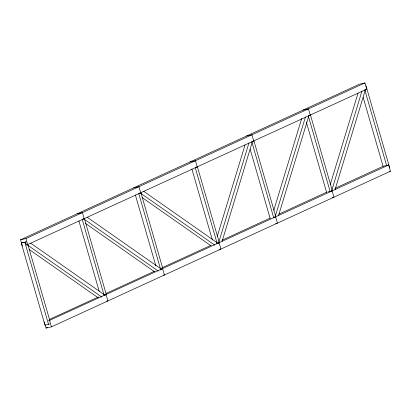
<?xml version="1.0" encoding="UTF-8"?>
<svg xmlns="http://www.w3.org/2000/svg" width="411" height="411" viewBox="0 0 411 411"><rect width="100%" height="100%" fill="white"/><g stroke="black" fill="none" stroke-linecap="round" stroke-linejoin="round"><path stroke-width="0.62" d="M25.934 241.601L25.749 243.81L101.748 297.014M217.265 236.376L245.043 144.939M218.565 242.952L248.953 142.92M222.089 241.355L252.477 141.322M273.767 210.442L301.736 118.383M275.067 217.013L305.46 116.981M278.591 215.421L308.985 115.383M330.274 184.503L358.053 93.061M331.574 191.079L361.968 91.042M335.099 189.481L365.492 89.449M22.348 245.994L20.55 239.757L359.584 84.137L364.958 82.93L366.761 89.172L26.535 245.059M20.55 239.757L25.929 238.555L364.958 82.93M49.597 323.95L44.999 325.229L21.31 243.153L23.432 242.182M21.31 243.153L25.908 241.879M49.484 319.424L98.414 296.963M105.987 293.49L154.921 271.024M161.913 267.818L211.424 245.09M221.909 240.276L270.258 218.082M278.997 214.074L326.766 192.148M334.924 188.402L383.273 166.208M48.421 320.893L388.652 165.006L390.45 171.243L51.416 326.863L46.042 328.07L44.239 321.828M46.042 328.07L47.789 327.264M303.077 110.071L308.456 108.869L310.259 115.106L309.062 115.373M246.569 136.01L251.948 134.808L253.746 141.045L252.554 141.312M190.067 161.944L195.446 160.742L197.244 166.979L196.047 167.246M133.56 187.884L138.939 186.676L140.742 192.918L139.545 193.185M77.052 213.818L82.431 212.615L84.234 218.852L83.037 219.12M383.869 166.075L388.652 165.006M389.253 171.51L390.45 171.243M327.963 191.88L332.145 190.945L333.948 197.182L332.155 197.583M273.248 217.414L275.637 216.88L277.44 223.116L275.647 223.517M216.746 243.353L219.135 242.819L220.933 249.056L219.14 249.456M160.239 269.287L162.628 268.753L164.431 274.99L163.234 275.257M104.327 295.093L106.12 294.692L107.923 300.929L106.726 301.196M143.799 191.372L218.226 243.476M140.331 193.036L214.758 245.141M142.036 197.496L210.694 245.562M87.291 217.311L161.723 269.411M83.823 218.976L158.256 271.075M85.524 223.435L154.716 271.866M30.789 243.245L105.216 295.35M29.022 249.374L98.208 297.805M366.001 85.771L389.69 167.847M364.763 89.804L386.684 165.756M363.17 97.335L383.15 166.547M310.382 114.767L332.304 190.719M308.26 115.743L330.182 191.69M306.313 122.046L326.642 192.482M253.87 140.706L275.791 216.659M251.753 141.682L273.675 217.63M250.16 149.208L270.135 218.421M197.367 166.645L219.289 242.593M195.251 167.616L217.172 243.564M191.886 169.019L212.395 240.07M140.865 192.579L162.787 268.527M138.743 193.55L160.845 270.114M135.383 194.958L155.892 266.004M84.358 218.518L106.279 294.466M82.236 219.489L104.158 295.442M78.876 220.892L99.205 291.332M27.85 244.453L49.952 321.017M25.929 238.555L27.727 244.792M49.618 320.626L51.416 326.863M24.85 242.362L48.539 324.438"/></g></svg>
